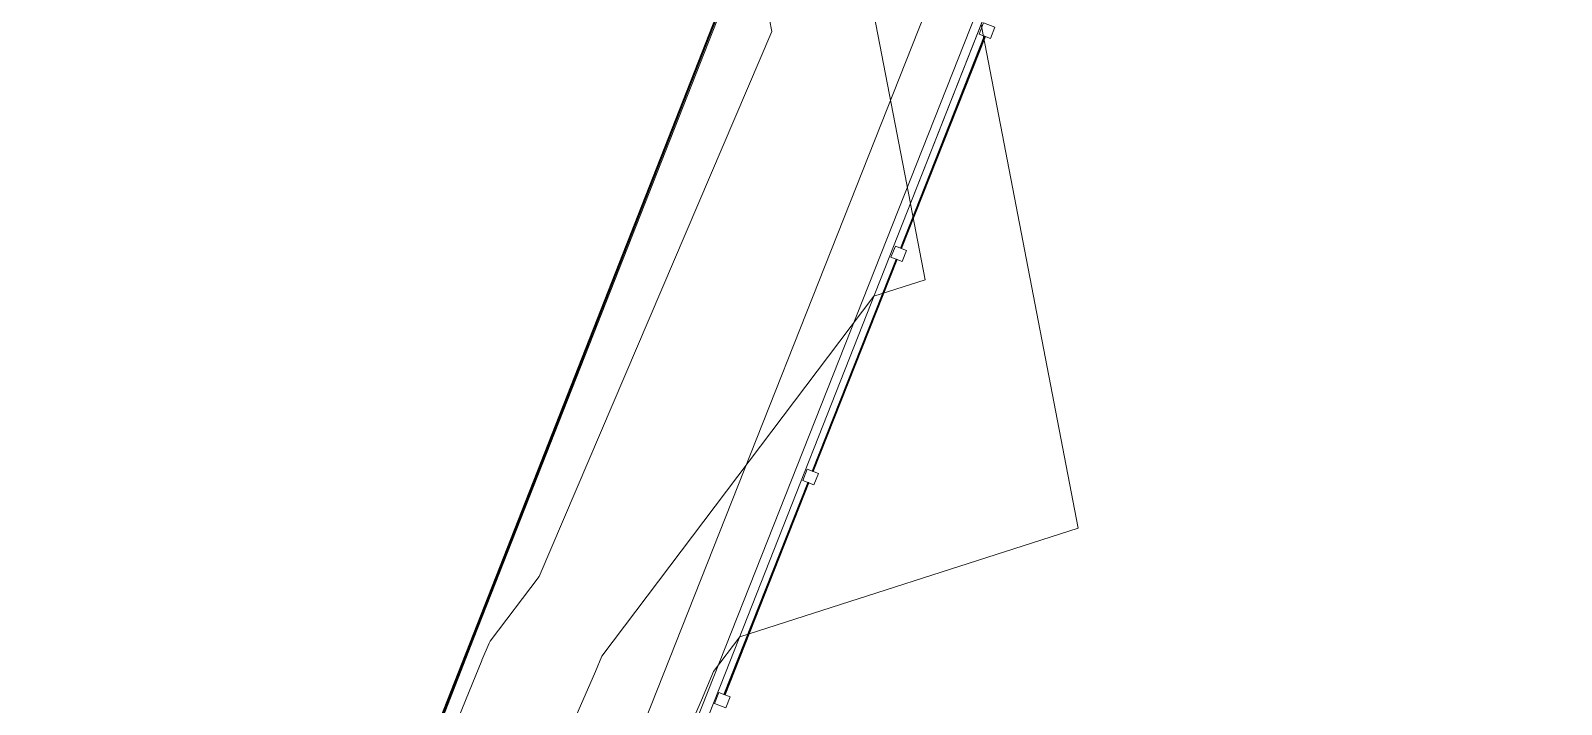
# Model space of a CAD drawing. Header units: metres. Extents: x -207 to 292, y -187 to 169.
# Drawn here: x -109.79 to -103.4, y -43.53 to -40.73 of the extents above; entities that cross this region are included whole.
import ezdxf

# ---------------------------------------------------------------- set-up
doc = ezdxf.new("R2010")
doc.units = ezdxf.units.M
for name, color, linetype, lineweight in [('A-GLAZ-CWMG', 7, 'Continuous', 9), ('C-TOPO', 7, 'Continuous', 9), ('C-TOPO-MAJR', 7, 'Continuous', 35), ('C-TOPO-MINR', 7, 'Continuous', 9), ('CERCO INTERIOR', 7, 'Continuous', 9), ('solera', 7, 'Continuous', 35)]:
    doc.layers.add(name, color=color, linetype=linetype, lineweight=lineweight)
doc.layers.add('PR10-ARQ-PL-001-Emplazamiento-C-1_dwg', color=7, linetype='Continuous', lineweight=9, true_color=0x767676)

# ---------------------------------------------------------------- blocks, each defined once
blk = doc.blocks.new('Circular Mullion - 5mm-2127248-PLANTA EMPLAZAMIENTO ACTUALIZADO')
at = {"layer": 'A-GLAZ-CWMG'}
for p, q in [((-107.6478, -45.3968), (-107.9974, -46.2801)), ((-107.6455, -45.3977), (-107.9951, -46.281)), ((-107.9951, -46.281), (-107.6455, -45.3977)), ((-107.9927, -46.2819), (-107.6432, -45.3986)), ((-107.6455, -45.3977), (-107.6478, -45.3968)), ((-107.6432, -45.3986), (-107.6455, -45.3977)), ((-107.9974, -46.2801), (-107.9951, -46.281)), ((-107.9951, -46.281), (-107.9927, -46.2819))]:
    blk.add_line(p, q, dxfattribs=at)
blk = doc.blocks.new('Rectangular Mullion - 50 x 50 mm-2128568-PLANTA EMPLAZAMIENTO ACTUALIZADO')
at = {"layer": 'A-GLAZ-CWMG'}
for p, q in [((0.025, 0.025), (-0.025, 0.025)), ((-0.025, 0.025), (-0.025, -0.025)), ((0.025, -0.025), (0.025, 0.025)), ((-0.025, -0.025), (0.025, -0.025))]:
    blk.add_line(p, q, dxfattribs=at)
blk = doc.blocks.new('Rectangular Mullion - 50 x 50 mm-2128569-PLANTA EMPLAZAMIENTO ACTUALIZADO')
at = {"layer": 'A-GLAZ-CWMG'}
for p, q in [((-0.025, -0.025), (-0.025, 0.025)), ((-0.025, 0.025), (0.025, 0.025)), ((0.025, 0.025), (0.025, -0.025)), ((0.025, -0.025), (-0.025, -0.025))]:
    blk.add_line(p, q, dxfattribs=at)
blk = doc.blocks.new('YADRAN_LASQUEMAS_ARQ_MO_002_TERRAZAS_rvt-1-PLANTA EMPLAZAMIENTO ACTUALIZADO')
at = {"layer": 'A-GLAZ-CWMG', "lineweight": 9, "extrusion": (0, 0, -1), "rotation": 111.5900000000005}
for name, p in [('Rectangular Mullion - 50 x 50 mm-2128568-PLANTA EMPLAZAMIENTO ACTUALIZADO', (105.7965, -40.7252)), ('Rectangular Mullion - 50 x 50 mm-2128569-PLANTA EMPLAZAMIENTO ACTUALIZADO', (105.7965, -40.7252)), ('Rectangular Mullion - 50 x 50 mm-2128568-PLANTA EMPLAZAMIENTO ACTUALIZADO', (106.1645, -41.6551)), ('Rectangular Mullion - 50 x 50 mm-2128569-PLANTA EMPLAZAMIENTO ACTUALIZADO', (106.1645, -41.6551)), ('Rectangular Mullion - 50 x 50 mm-2128568-PLANTA EMPLAZAMIENTO ACTUALIZADO', (106.5324, -42.5849)), ('Rectangular Mullion - 50 x 50 mm-2128569-PLANTA EMPLAZAMIENTO ACTUALIZADO', (106.5324, -42.5849)), ('Rectangular Mullion - 50 x 50 mm-2128568-PLANTA EMPLAZAMIENTO ACTUALIZADO', (106.9004, -43.5147)), ('Rectangular Mullion - 50 x 50 mm-2128569-PLANTA EMPLAZAMIENTO ACTUALIZADO', (106.9004, -43.5147))]:
    blk.add_blockref(name, p, dxfattribs=at)
at = {"layer": 'A-GLAZ-CWMG', "lineweight": 9}
for p in [(1.8398, 4.6492), (1.8398, 4.6492), (1.8398, 4.6492), (1.8398, 4.6492), (1.4718, 3.7194), (1.4718, 3.7194), (1.4718, 3.7194), (1.4718, 3.7194), (1.1039, 2.7895), (1.1039, 2.7895), (1.1039, 2.7895), (1.1039, 2.7895)]:
    blk.add_blockref('Circular Mullion - 5mm-2127248-PLANTA EMPLAZAMIENTO ACTUALIZADO', p, dxfattribs=at)
blk = doc.blocks.new('PR10-ARQ-PL-001-Emplazamiento-C-1_dwg-674643-PLANTA EMPLAZAMIENTO ACTUALIZADO')
at = {"layer": 'C-TOPO', "flags": 128}
for points in [[(-103.4228, -31.7712), (-103.8507, -32.8583), (-104.588, -34.7314), (-107.2394, -41.467), (-107.7927, -42.8726), (-108.7633, -45.3383), (-109.3958, -46.9451), (-109.4377, -47.101), (-109.6159, -47.7642), (-109.7462, -48.6023), (-109.7852, -49.4495)], [(-103.4228, -31.7712), (-103.8507, -32.8583), (-104.588, -34.7314), (-107.2394, -41.467), (-107.7927, -42.8726), (-108.7633, -45.3383), (-109.3958, -46.9451), (-109.4377, -47.101), (-109.6159, -47.7642), (-109.7462, -48.6023), (-109.7852, -49.4495)], [(-82.6655, 20.879), (-107.9388, -43.26), (-108.9301, -45.796), (-109.585, -48.053), (-109.656, -50.289), (-109.3308, -51.834), (-107.8634, -54.399), (-105.9994, -56.031), (-103.4731, -57.115), (-100.2744, -58.402), (-88.8708, -62.976), (-80.3536, -66.302), (-78.0216, -66.925), (-75.2844, -66.886), (-72.4963, -65.73), (-70.1118, -62.965)], [(-108.7134, -49.2011), (-108.654, -48.4035), (-108.5644, -47.9491), (-108.5336, -47.7933), (-108.4992, -47.6188), (-108.2511, -46.8585), (-107.9484, -46.0911), (-107.3876, -44.6696), (-107.3792, -44.6482), (-106.9371, -43.5276), (-106.8874, -43.4015), (-106.1684, -41.579), (-105.7578, -40.5379), (-105.7513, -40.5215), (-104.6852, -37.8189), (-104.6432, -37.7125), (-103.5346, -34.9021), (-102.6258, -32.5982), (-102.5757, -32.4712), (-101.8008, -30.5068)], [(-101.8008, -30.5068), (-102.5757, -32.4712), (-102.6258, -32.5982), (-103.5346, -34.9021), (-104.6432, -37.7125), (-104.6852, -37.8189), (-105.7513, -40.5215), (-105.7578, -40.5379), (-106.1684, -41.579), (-106.8874, -43.4015), (-106.9371, -43.5276), (-107.3792, -44.6482), (-107.3876, -44.6696), (-107.9484, -46.0911), (-108.2511, -46.8585), (-108.4992, -47.6188), (-108.5336, -47.7933), (-108.5644, -47.9491), (-108.654, -48.4035), (-108.7134, -49.2011)]]:
    blk.add_lwpolyline(points, dxfattribs=at)
at = {"layer": 'C-TOPO-MAJR', "color": 1, "lineweight": 9, "true_color": 0xff0000, "flags": 128}
blk.add_lwpolyline([(-109.5916, -48.2587), (-109.5758, -48.0651), (-109.5757, -48.0565), (-109.5756, -48.052), (-109.5752, -48.0505), (-109.5746, -48.0488), (-109.572, -48.0413), (-108.9127, -45.8232), (-108.9058, -45.8033), (-108.8921, -45.7682), (-107.9037, -43.3499), (-107.9031, -43.3486), (-107.8721, -43.2778), (-107.8686, -43.2694), (-107.6643, -42.9993), (-106.6934, -40.7285), (-106.7322, -40.5269)], dxfattribs=at)
at = {"layer": 'C-TOPO-MINR', "color": 9, "true_color": 0xc0c0c0, "flags": 128}
for points in [[(-109.2279, -49.7949), (-109.1343, -48.6466), (-109.1288, -48.2247), (-109.126, -48.0062), (-109.1046, -47.9343), (-109.0765, -47.8496), (-108.9512, -47.4854), (-108.6018, -46.3097), (-108.4717, -45.9338), (-108.2122, -45.2717), (-107.6705, -43.9463), (-107.6663, -43.936), (-107.4295, -43.396), (-107.4028, -43.3321), (-106.2681, -41.8314), (-106.0548, -41.763), (-106.1157, -41.4472), (-106.1159, -41.4458), (-106.2921, -40.5319)], [(-105.8192, -40.7065), (-105.4162, -42.7976), (-106.8278, -43.2503), (-106.937, -43.3948), (-106.9869, -43.5143), (-107.4295, -44.5234), (-107.4373, -44.5426), (-107.5324, -44.7753), (-108.0375, -46.0643), (-108.2908, -46.7963), (-108.3304, -46.9295), (-108.5785, -47.6505), (-108.634, -47.8181), (-108.6763, -47.9605), (-108.6819, -48.393), (-108.6881, -48.861)]]:
    blk.add_lwpolyline(points, dxfattribs=at)
at = {"layer": 'CERCO INTERIOR', "flags": 128}
blk.add_lwpolyline([(-43.8501, 6.1928), (-70.4226, -61.1085), (-71.6346, -63.4676), (-73.5279, -65.1069), (-75.9792, -65.979), (-78.5661, -65.7792), (-105.4009, -55.1206), (-107.4035, -53.5117), (-108.6118, -51.2683), (-108.7585, -48.6564), (-108.2451, -46.181), (-80.7154, 23.3595), (-79.5768, 25.6151), (-77.8364, 27.1497), (-75.5964, 28.0668), (-72.9859, 27.9815), (-46.0119, 17.335), (-43.9968, 15.6817), (-42.7375, 13.6508), (-42.3385, 11.1388), (-42.9762, 8.6573)], close=True, dxfattribs=at)
blk.add_lwpolyline([(-108.0592, -46.2546), (-80.5328, 23.2775), (-79.4156, 25.4906), (-77.7294, 26.9774), (-75.5602, 27.8655), (-73.027, 27.7828), (-46.1145, 17.1605), (-44.1493, 15.5481), (-42.9287, 13.5796), (-42.5425, 11.1484), (-43.1677, 8.7157), (-44.0386, 6.2597)], dxfattribs=at)
at = {"layer": 'solera'}
blk.add_line((-81.2169, 24.6414), (-109.3958, -46.9451), dxfattribs=at)

msp = doc.modelspace()

# ---------------------------------------------------------------- linework, layer by layer
at = {"layer": 'C-TOPO'}
for p, q in [((-82.6655, 20.879), (-107.9388, -43.26)), ((-104.588, -34.7314), (-107.2394, -41.467)), ((-107.2394, -41.467), (-104.588, -34.7314)), ((-106.1684, -41.579), (-105.7578, -40.5379)), ((-105.7578, -40.5379), (-106.1684, -41.579)), ((-107.2394, -41.467), (-107.7927, -42.8726)), ((-107.7927, -42.8726), (-107.2394, -41.467)), ((-106.8874, -43.4015), (-106.1684, -41.579)), ((-106.1684, -41.579), (-106.8874, -43.4015)), ((-107.7927, -42.8726), (-108.7633, -45.3383)), ((-108.7633, -45.3383), (-107.7927, -42.8726)), ((-107.9388, -43.26), (-108.9301, -45.796)), ((-106.9371, -43.5276), (-106.8874, -43.4015)), ((-106.8874, -43.4015), (-106.9371, -43.5276)), ((-107.3792, -44.6482), (-106.9371, -43.5276)), ((-106.9371, -43.5276), (-107.3792, -44.6482))]:
    msp.add_line(p, q, dxfattribs=at)
at = {"layer": 'C-TOPO-MAJR', "color": 1, "lineweight": 9, "true_color": 0xff0000, "flags": 128}
msp.add_lwpolyline([(-109.5916, -48.2587), (-109.5758, -48.0651), (-109.5757, -48.0565), (-109.5756, -48.052), (-109.5752, -48.0505), (-109.5746, -48.0488), (-109.572, -48.0413), (-108.9127, -45.8232), (-108.9058, -45.8033), (-108.8921, -45.7682), (-107.9037, -43.3499), (-107.9031, -43.3486), (-107.8721, -43.2778), (-107.8686, -43.2694), (-107.6643, -42.9993), (-106.6934, -40.7285), (-106.7322, -40.5269)], dxfattribs=at)
at = {"layer": 'C-TOPO-MINR', "color": 9, "true_color": 0xc0c0c0, "flags": 128}
for points in [[(-106.1159, -41.4458), (-106.2921, -40.5319), (-106.2889, -40.5238), (-105.7149, -39.0623), (-105.1786, -37.7256), (-105.1582, -37.672), (-104.58, -36.1528), (-104.0445, -34.7395), (-103.5821, -33.6051), (-103.0576, -32.2608)], [(-105.8209, -40.6978), (-105.8192, -40.7065), (-105.4162, -42.7976), (-106.8278, -43.2503)], [(-106.1159, -41.4458), (-106.1157, -41.4472), (-106.0548, -41.763), (-106.2681, -41.8314)], [(-106.2681, -41.8314), (-107.4028, -43.3321), (-107.4295, -43.396), (-107.6663, -43.936), (-107.6705, -43.9463), (-108.2122, -45.2717), (-108.4717, -45.9338), (-108.6018, -46.3097), (-108.9512, -47.4854), (-109.0765, -47.8496), (-109.1046, -47.9343), (-109.126, -48.0062), (-109.1288, -48.2247), (-109.1343, -48.6466), (-109.2279, -49.7949)], [(-108.6881, -48.861), (-108.6819, -48.393), (-108.6763, -47.9605), (-108.634, -47.8181), (-108.5785, -47.6505), (-108.3304, -46.9295), (-108.2908, -46.7963), (-108.0375, -46.0643), (-107.5324, -44.7753), (-107.4373, -44.5426), (-107.4295, -44.5234), (-106.9869, -43.5143), (-106.937, -43.3948), (-106.8278, -43.2503)]]:
    msp.add_lwpolyline(points, dxfattribs=at)

# ---------------------------------------------------------------- block references
at = {"lineweight": 5}
msp.add_blockref('YADRAN_LASQUEMAS_ARQ_MO_002_TERRAZAS_rvt-1-PLANTA EMPLAZAMIENTO ACTUALIZADO', (0, 0), dxfattribs=at)
at = {"layer": 'PR10-ARQ-PL-001-Emplazamiento-C-1_dwg', "color": 7}
msp.add_blockref('PR10-ARQ-PL-001-Emplazamiento-C-1_dwg-674643-PLANTA EMPLAZAMIENTO ACTUALIZADO', (0, 0), dxfattribs=at)

doc.saveas('drawing.dxf')
